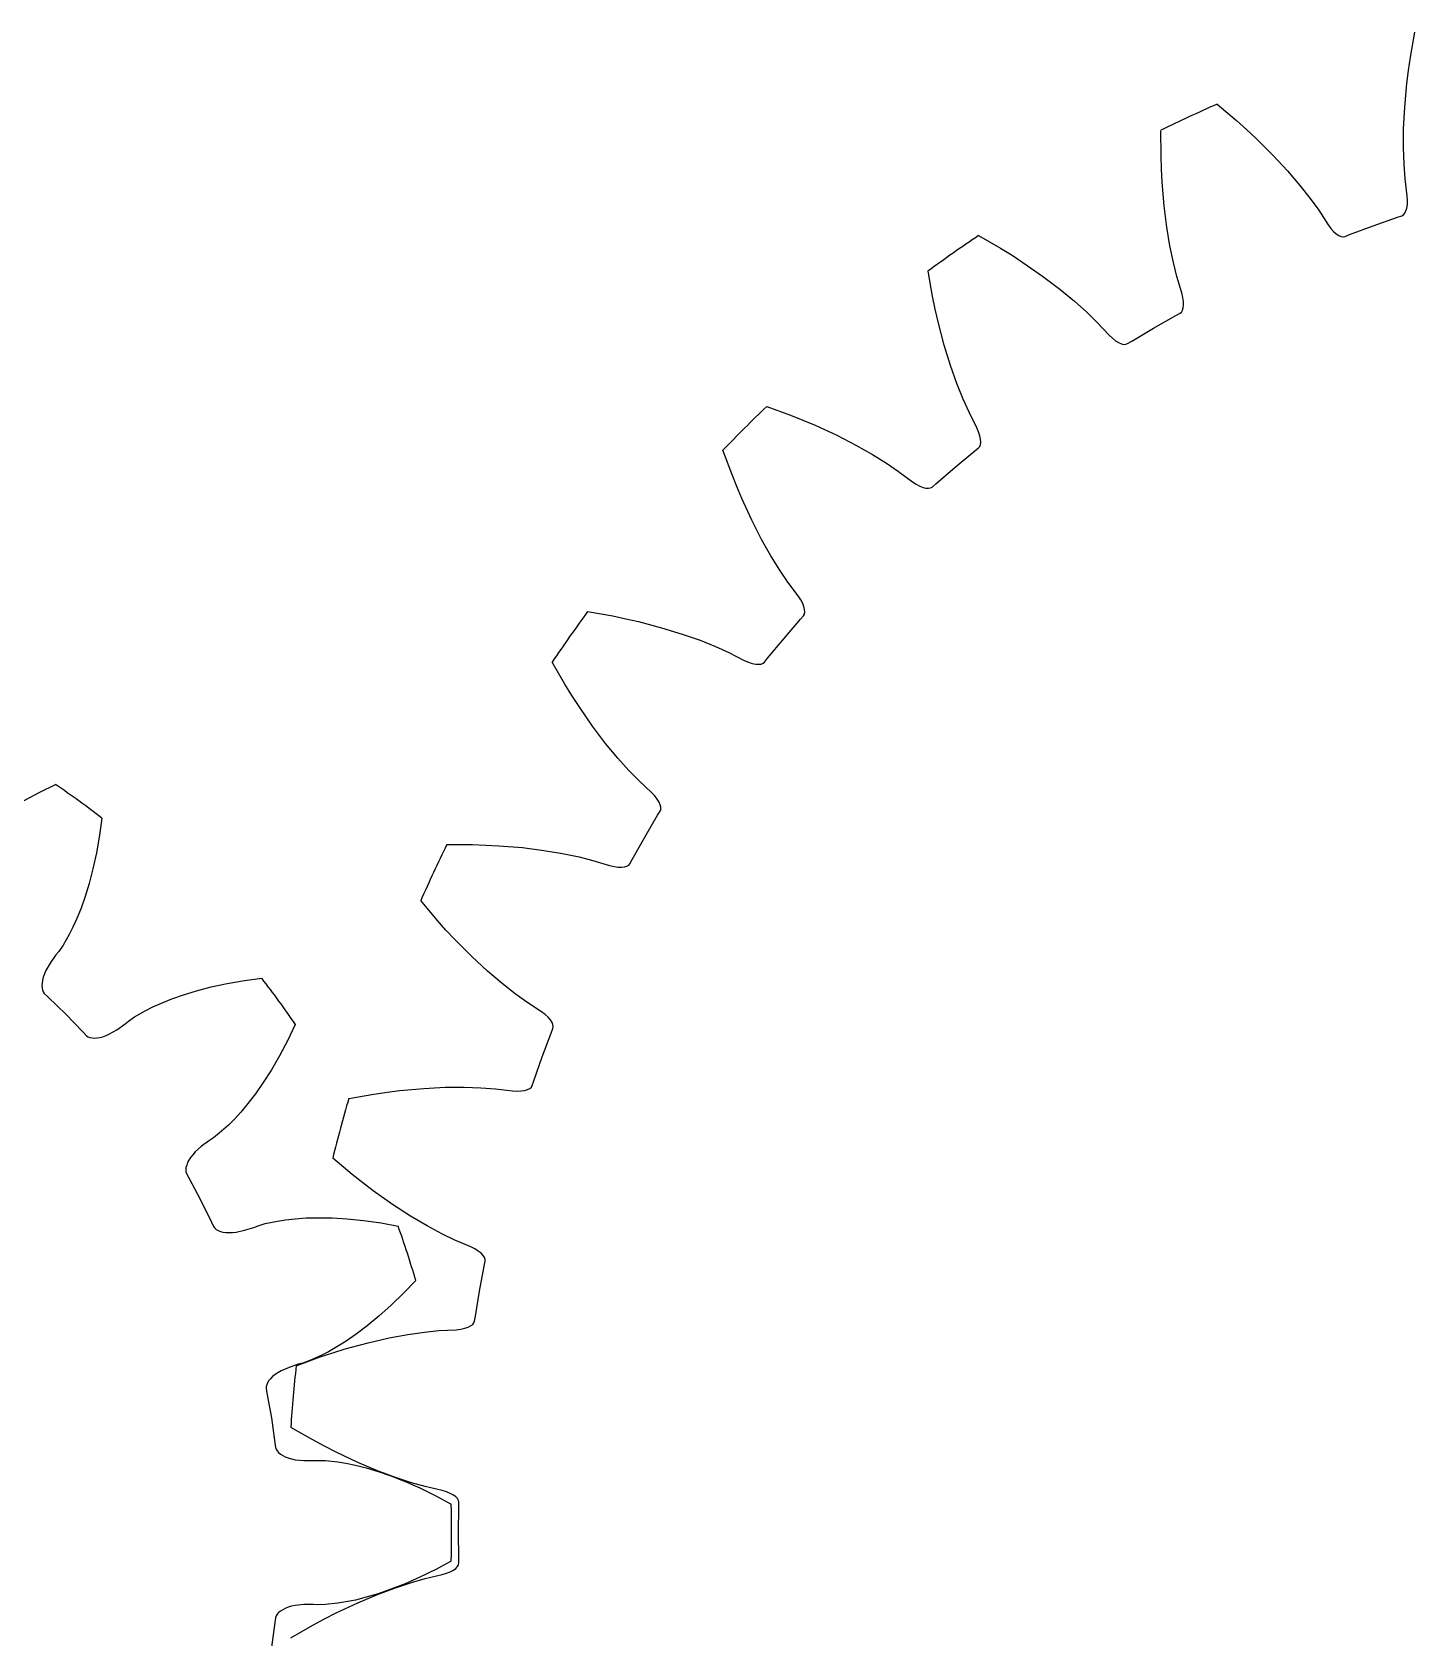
# Model space of a CAD drawing. Extents: x -6.6 to 28.2, y -11.4 to 11.4.
# Drawn here: x 3.54 to 13.63, y -0.77 to 10.95 of the extents above; entities that cross this region are included whole.
import ezdxf

# ---------------------------------------------------------------- set-up
doc = ezdxf.new("R2010")
doc.units = 0

msp = doc.modelspace()

# ---------------------------------------------------------------- linework, layer by layer
at = {"layer": 'layer0'}
for p, q in [((13.6, 10.768), (13.632, 10.951)), ((13.574, 10.577), (13.586, 10.671)), ((13.586, 10.671), (13.6, 10.768)), ((13.558, 10.403), (13.574, 10.577)), ((12.188, 10.425), (12.33, 10.306)), ((13.55, 10.246), (13.558, 10.403)), ((11.779, 10.049), (11.778, 10.234)), ((12.33, 10.306), (12.403, 10.241)), ((12.403, 10.241), (12.472, 10.176)), ((13.549, 10.108), (13.55, 10.246)), ((12.472, 10.176), (12.596, 10.053)), ((13.553, 9.986), (13.549, 10.108)), ((11.782, 9.951), (11.779, 10.049)), ((12.596, 10.053), (12.703, 9.938)), ((13.561, 9.88), (13.553, 9.986)), ((11.787, 9.856), (11.782, 9.951)), ((11.801, 9.683), (11.787, 9.856)), ((12.703, 9.938), (12.793, 9.832)), ((13.576, 9.755), (13.561, 9.88)), ((12.793, 9.832), (12.868, 9.736)), ((12.868, 9.736), (12.93, 9.651)), ((13.578, 9.721), (13.576, 9.755)), ((11.821, 9.527), (11.801, 9.683)), ((12.93, 9.651), (12.999, 9.545)), ((13.504, 9.6), (13.537, 9.611)), ((13.537, 9.611), (13.549, 9.618)), ((13.549, 9.618), (13.559, 9.63)), ((13.559, 9.63), (13.567, 9.646)), ((13.567, 9.646), (13.573, 9.667)), ((13.573, 9.667), (13.577, 9.692)), ((13.577, 9.692), (13.578, 9.721)), ((11.843, 9.39), (11.821, 9.527)), ((12.999, 9.545), (13.019, 9.518)), ((13.019, 9.518), (13.039, 9.496)), ((13.039, 9.496), (13.058, 9.479)), ((13.154, 9.473), (13.328, 9.538)), ((13.328, 9.538), (13.504, 9.6)), ((10.447, 9.466), (10.608, 9.373)), ((11.869, 9.27), (11.843, 9.39)), ((13.058, 9.479), (13.076, 9.467)), ((13.076, 9.467), (13.093, 9.46)), ((13.093, 9.46), (13.108, 9.458)), ((13.108, 9.458), (13.122, 9.46)), ((13.122, 9.46), (13.154, 9.473)), ((10.608, 9.373), (10.691, 9.322)), ((10.691, 9.322), (10.771, 9.27)), ((10.771, 9.27), (10.914, 9.171)), ((11.895, 9.168), (11.869, 9.27)), ((10.11, 9.024), (10.078, 9.207)), ((10.914, 9.171), (11.04, 9.076)), ((11.931, 9.047), (11.895, 9.168)), ((10.13, 8.929), (10.11, 9.024)), ((11.04, 9.076), (11.147, 8.987)), ((11.939, 9.014), (11.931, 9.047)), ((10.151, 8.836), (10.13, 8.929)), ((11.147, 8.987), (11.237, 8.906)), ((11.918, 8.899), (11.928, 8.907)), ((11.928, 8.907), (11.936, 8.921)), ((11.936, 8.921), (11.941, 8.938)), ((11.943, 8.985), (11.939, 9.014)), ((11.941, 8.938), (11.944, 8.96)), ((11.944, 8.96), (11.943, 8.985)), ((10.196, 8.667), (10.151, 8.836)), ((11.237, 8.906), (11.313, 8.832)), ((11.313, 8.832), (11.399, 8.74)), ((11.565, 8.696), (11.725, 8.79)), ((11.725, 8.79), (11.887, 8.882)), ((11.887, 8.882), (11.918, 8.899)), ((11.399, 8.74), (11.424, 8.717)), ((11.424, 8.717), (11.447, 8.699)), ((11.447, 8.699), (11.469, 8.685)), ((11.469, 8.685), (11.489, 8.677)), ((11.489, 8.677), (11.506, 8.672)), ((11.506, 8.672), (11.522, 8.673)), ((11.522, 8.673), (11.535, 8.678)), ((11.535, 8.678), (11.565, 8.696)), ((10.242, 8.517), (10.196, 8.667)), ((10.288, 8.386), (10.242, 8.517)), ((10.334, 8.273), (10.288, 8.386)), ((8.9, 8.219), (9.074, 8.155)), ((10.377, 8.177), (10.334, 8.273)), ((9.074, 8.155), (9.165, 8.119)), ((9.165, 8.119), (9.253, 8.082)), ((10.434, 8.064), (10.377, 8.177)), ((9.253, 8.082), (9.411, 8.009)), ((9.411, 8.009), (9.551, 7.937)), ((10.447, 8.033), (10.434, 8.064)), ((10.456, 8.005), (10.447, 8.033)), ((10.462, 7.98), (10.456, 8.005)), ((10.463, 7.959), (10.462, 7.98)), ((8.645, 7.726), (8.581, 7.9)), ((9.551, 7.937), (9.672, 7.869)), ((9.672, 7.869), (9.775, 7.805)), ((10.276, 7.775), (10.419, 7.894)), ((10.419, 7.894), (10.447, 7.916)), ((10.447, 7.916), (10.455, 7.926)), ((10.455, 7.926), (10.461, 7.941)), ((10.461, 7.941), (10.463, 7.959)), ((9.775, 7.805), (9.863, 7.745)), ((9.863, 7.745), (9.964, 7.669)), ((10.134, 7.654), (10.276, 7.775)), ((8.681, 7.635), (8.645, 7.726)), ((8.718, 7.547), (8.681, 7.635)), ((9.964, 7.669), (9.992, 7.651)), ((9.992, 7.651), (10.018, 7.637)), ((10.018, 7.637), (10.042, 7.628)), ((10.042, 7.628), (10.063, 7.623)), ((10.063, 7.623), (10.081, 7.622)), ((10.081, 7.622), (10.096, 7.625)), ((10.096, 7.625), (10.108, 7.631)), ((10.108, 7.631), (10.134, 7.654)), ((8.791, 7.389), (8.718, 7.547)), ((8.863, 7.249), (8.791, 7.389)), ((8.931, 7.128), (8.863, 7.249)), ((8.995, 7.025), (8.931, 7.128)), ((9.055, 6.937), (8.995, 7.025)), ((9.131, 6.836), (9.055, 6.937)), ((9.149, 6.808), (9.131, 6.836)), ((9.163, 6.782), (9.149, 6.808)), ((7.593, 6.722), (7.776, 6.69)), ((7.776, 6.69), (7.871, 6.67)), ((9.146, 6.666), (9.169, 6.692)), ((9.172, 6.758), (9.163, 6.782)), ((9.169, 6.692), (9.175, 6.704)), ((9.177, 6.737), (9.172, 6.758)), ((9.175, 6.704), (9.178, 6.719)), ((9.178, 6.719), (9.177, 6.737)), ((7.871, 6.67), (7.964, 6.649)), ((7.964, 6.649), (8.133, 6.604)), ((8.133, 6.604), (8.283, 6.558)), ((9.025, 6.524), (9.146, 6.666)), ((8.283, 6.558), (8.414, 6.512)), ((8.414, 6.512), (8.527, 6.466)), ((8.527, 6.466), (8.623, 6.423)), ((8.906, 6.381), (9.025, 6.524)), ((7.427, 6.192), (7.334, 6.353)), ((8.623, 6.423), (8.736, 6.366)), ((8.736, 6.366), (8.767, 6.353)), ((8.767, 6.353), (8.795, 6.344)), ((8.795, 6.344), (8.82, 6.338)), ((8.82, 6.338), (8.841, 6.337)), ((8.841, 6.337), (8.859, 6.339)), ((8.859, 6.339), (8.874, 6.345)), ((8.874, 6.345), (8.884, 6.353)), ((8.884, 6.353), (8.906, 6.381)), ((7.478, 6.109), (7.427, 6.192)), ((7.53, 6.029), (7.478, 6.109)), ((7.629, 5.886), (7.53, 6.029)), ((7.724, 5.76), (7.629, 5.886)), ((7.813, 5.653), (7.724, 5.76)), ((7.894, 5.563), (7.813, 5.653)), ((7.968, 5.487), (7.894, 5.563)), ((8.06, 5.401), (7.968, 5.487)), ((8.083, 5.376), (8.06, 5.401)), ((8.101, 5.353), (8.083, 5.376)), ((8.115, 5.331), (8.101, 5.353)), ((8.123, 5.311), (8.115, 5.331)), ((8.122, 5.265), (8.127, 5.278)), ((8.128, 5.294), (8.123, 5.311)), ((8.127, 5.278), (8.128, 5.294)), ((8.01, 5.075), (8.104, 5.235)), ((8.104, 5.235), (8.122, 5.265)), ((7.918, 4.913), (8.01, 5.075)), ((6.566, 5.022), (6.751, 5.021)), ((6.751, 5.021), (6.849, 5.018)), ((6.849, 5.018), (6.944, 5.013)), ((6.944, 5.013), (7.117, 4.999)), ((7.117, 4.999), (7.273, 4.979)), ((7.273, 4.979), (7.41, 4.957)), ((7.41, 4.957), (7.53, 4.931)), ((7.53, 4.931), (7.632, 4.905)), ((7.632, 4.905), (7.753, 4.869)), ((7.753, 4.869), (7.786, 4.861)), ((7.786, 4.861), (7.815, 4.857)), ((7.815, 4.857), (7.84, 4.856)), ((7.84, 4.856), (7.862, 4.859)), ((7.862, 4.859), (7.879, 4.864)), ((7.879, 4.864), (7.893, 4.872)), ((7.893, 4.872), (7.901, 4.882)), ((7.901, 4.882), (7.918, 4.913)), ((6.494, 4.47), (6.375, 4.612)), ((6.559, 4.397), (6.494, 4.47)), ((6.624, 4.328), (6.559, 4.397)), ((6.747, 4.204), (6.624, 4.328)), ((6.862, 4.097), (6.747, 4.204)), ((6.968, 4.007), (6.862, 4.097)), ((7.064, 3.932), (6.968, 4.007)), ((7.149, 3.87), (7.064, 3.932)), ((7.255, 3.801), (7.149, 3.87)), ((7.282, 3.781), (7.255, 3.801)), ((7.304, 3.761), (7.282, 3.781)), ((7.321, 3.742), (7.304, 3.761)), ((7.262, 3.472), (7.327, 3.646)), ((7.333, 3.724), (7.321, 3.742)), ((7.327, 3.646), (7.34, 3.678)), ((7.34, 3.707), (7.333, 3.724)), ((7.342, 3.692), (7.34, 3.707)), ((7.34, 3.678), (7.342, 3.692)), ((7.2, 3.296), (7.262, 3.472)), ((7.189, 3.263), (7.2, 3.296)), ((5.849, 3.168), (6.032, 3.2)), ((6.032, 3.2), (6.129, 3.214)), ((6.129, 3.214), (6.223, 3.226)), ((6.223, 3.226), (6.396, 3.242)), ((6.396, 3.242), (6.554, 3.25)), ((6.554, 3.25), (6.692, 3.251)), ((6.692, 3.251), (6.814, 3.247)), ((6.814, 3.247), (6.92, 3.239)), ((6.92, 3.239), (7.045, 3.224)), ((7.045, 3.224), (7.079, 3.222)), ((7.079, 3.222), (7.108, 3.223)), ((7.108, 3.223), (7.133, 3.227)), ((7.133, 3.227), (7.154, 3.233)), ((7.154, 3.233), (7.17, 3.241)), ((7.17, 3.241), (7.182, 3.251)), ((7.182, 3.251), (7.189, 3.263)), ((5.874, 2.613), (5.732, 2.732)), ((5.951, 2.552), (5.874, 2.613)), ((6.027, 2.495), (5.951, 2.552)), ((6.169, 2.394), (6.027, 2.495)), ((6.301, 2.309), (6.169, 2.394)), ((6.421, 2.239), (6.301, 2.309)), ((6.529, 2.181), (6.421, 2.239)), ((6.624, 2.135), (6.529, 2.181)), ((6.74, 2.086), (6.624, 2.135)), ((6.77, 2.07), (6.74, 2.086)), ((6.795, 2.055), (6.77, 2.07)), ((6.815, 2.039), (6.795, 2.055)), ((6.83, 2.023), (6.815, 2.039)), ((6.84, 2.008), (6.83, 2.023)), ((6.845, 1.994), (6.84, 2.008)), ((6.845, 1.98), (6.845, 1.994)), ((6.804, 1.763), (6.838, 1.945)), ((6.838, 1.945), (6.845, 1.98)), ((6.774, 1.579), (6.804, 1.763)), ((6.754, 1.519), (6.763, 1.531)), ((6.763, 1.531), (6.768, 1.544)), ((6.768, 1.544), (6.774, 1.579)), ((5.992, 1.386), (6.145, 1.421)), ((6.145, 1.421), (6.281, 1.446)), ((6.281, 1.446), (6.402, 1.463)), ((6.402, 1.463), (6.507, 1.474)), ((6.507, 1.474), (6.633, 1.481)), ((6.633, 1.481), (6.667, 1.485)), ((6.667, 1.485), (6.696, 1.491)), ((6.696, 1.491), (6.72, 1.499)), ((6.72, 1.499), (6.739, 1.509)), ((6.739, 1.509), (6.754, 1.519)), ((5.64, 1.282), (5.733, 1.312)), ((5.733, 1.312), (5.824, 1.34)), ((5.824, 1.34), (5.992, 1.386)), ((5.465, 1.218), (5.64, 1.282)), ((5.587, 0.676), (5.426, 0.768)), ((5.673, 0.63), (5.587, 0.676)), ((5.758, 0.586), (5.673, 0.63)), ((5.915, 0.512), (5.758, 0.586)), ((6.06, 0.451), (5.915, 0.512)), ((6.19, 0.402), (6.06, 0.451)), ((6.306, 0.364), (6.19, 0.402)), ((6.408, 0.336), (6.306, 0.364)), ((6.531, 0.307), (6.408, 0.336)), ((6.563, 0.297), (6.531, 0.307)), ((6.59, 0.286), (6.563, 0.297)), ((6.613, 0.274), (6.59, 0.286)), ((6.63, 0.261), (6.613, 0.274)), ((6.643, 0.248), (6.63, 0.261)), ((6.65, 0.235), (6.643, 0.248)), ((6.652, 0.221), (6.65, 0.235)), ((6.65, 0), (6.652, 0.186)), ((6.652, 0.186), (6.652, 0.221)), ((6.652, -0.186), (6.65, 0)), ((6.65, -0.235), (6.652, -0.221)), ((6.652, -0.221), (6.652, -0.186)), ((6.306, -0.364), (6.408, -0.336)), ((6.408, -0.336), (6.531, -0.307)), ((6.531, -0.307), (6.563, -0.297)), ((6.563, -0.297), (6.59, -0.286)), ((6.59, -0.286), (6.613, -0.274)), ((6.613, -0.274), (6.63, -0.261)), ((6.63, -0.261), (6.643, -0.248)), ((6.643, -0.248), (6.65, -0.235)), ((5.915, -0.512), (6.06, -0.451)), ((6.06, -0.451), (6.19, -0.402)), ((6.19, -0.402), (6.306, -0.364)), ((5.758, -0.586), (5.915, -0.512)), ((5.426, -0.768), (5.587, -0.676)), ((5.587, -0.676), (5.673, -0.63)), ((5.673, -0.63), (5.758, -0.586))]:
    msp.add_line(p, q, dxfattribs=at)
for start, end in [(113.8652, 116.1347), (123.8652, 126.1347), (133.8652, 136.1348), (143.8653, 146.1348), (153.8653, 156.1348), (163.8653, 166.1348), (173.8652, 176.1348)]:
    msp.add_arc((16.8, 0), 11.4, start, end, dxfattribs=at)
at = {"layer": 'layer1'}
for p, q in [((3.48, 5.344), (3.595, 5.405)), ((3.595, 5.405), (3.709, 5.459)), ((4.046, 5.214), (4.029, 5.089)), ((4.029, 5.089), (4.007, 4.962)), ((4.007, 4.962), (3.982, 4.845)), ((3.982, 4.845), (3.954, 4.738)), ((3.954, 4.738), (3.925, 4.643)), ((3.925, 4.643), (3.895, 4.558)), ((3.865, 4.483), (3.836, 4.418)), ((3.895, 4.558), (3.865, 4.483)), ((3.809, 4.364), (3.764, 4.286)), ((3.836, 4.418), (3.809, 4.364)), ((3.733, 4.242), (3.712, 4.216)), ((3.764, 4.286), (3.733, 4.242)), ((3.639, 4.103), (3.628, 4.078)), ((3.67, 4.157), (3.639, 4.103)), ((3.712, 4.216), (3.67, 4.157)), ((3.61, 4.011), (3.609, 3.992)), ((3.609, 3.992), (3.61, 3.975)), ((3.613, 4.032), (3.61, 4.011)), ((3.619, 4.054), (3.613, 4.032)), ((3.628, 4.078), (3.619, 4.054)), ((4.845, 3.982), (4.962, 4.007)), ((4.962, 4.007), (5.089, 4.029)), ((5.089, 4.029), (5.214, 4.046)), ((3.61, 3.975), (3.613, 3.959)), ((3.613, 3.959), (3.619, 3.946)), ((3.619, 3.946), (3.626, 3.934)), ((3.626, 3.934), (3.652, 3.91)), ((3.652, 3.91), (3.783, 3.783)), ((4.483, 3.865), (4.558, 3.895)), ((4.558, 3.895), (4.643, 3.925)), ((4.643, 3.925), (4.738, 3.954)), ((4.738, 3.954), (4.845, 3.982)), ((3.783, 3.783), (3.91, 3.652)), ((4.242, 3.733), (4.286, 3.764)), ((4.286, 3.764), (4.364, 3.809)), ((4.364, 3.809), (4.418, 3.836)), ((4.418, 3.836), (4.483, 3.865)), ((3.91, 3.652), (3.934, 3.626)), ((4.078, 3.628), (4.103, 3.639)), ((4.103, 3.639), (4.157, 3.67)), ((4.157, 3.67), (4.216, 3.712)), ((4.216, 3.712), (4.242, 3.733)), ((5.459, 3.709), (5.405, 3.595)), ((3.934, 3.626), (3.946, 3.619)), ((3.946, 3.619), (3.959, 3.613)), ((3.959, 3.613), (3.975, 3.61)), ((3.975, 3.61), (3.992, 3.609)), ((3.992, 3.609), (4.011, 3.61)), ((4.011, 3.61), (4.032, 3.613)), ((4.032, 3.613), (4.054, 3.619)), ((4.054, 3.619), (4.078, 3.628)), ((5.405, 3.595), (5.344, 3.48)), ((5.344, 3.48), (5.284, 3.377)), ((5.225, 3.284), (5.168, 3.203)), ((5.284, 3.377), (5.225, 3.284)), ((5.168, 3.203), (5.113, 3.131)), ((5.061, 3.069), (5.014, 3.017)), ((5.113, 3.131), (5.061, 3.069)), ((4.971, 2.974), (4.904, 2.914)), ((5.014, 3.017), (4.971, 2.974)), ((4.775, 2.82), (4.729, 2.778)), ((4.833, 2.862), (4.775, 2.82)), ((4.861, 2.88), (4.833, 2.862)), ((4.904, 2.914), (4.861, 2.88)), ((4.673, 2.7), (4.666, 2.682)), ((4.682, 2.718), (4.673, 2.7)), ((4.695, 2.738), (4.682, 2.718)), ((4.711, 2.757), (4.695, 2.738)), ((4.729, 2.778), (4.711, 2.757)), ((4.661, 2.665), (4.66, 2.649)), ((4.66, 2.649), (4.661, 2.634)), ((4.666, 2.682), (4.661, 2.665)), ((4.661, 2.634), (4.665, 2.621)), ((4.665, 2.621), (4.681, 2.59)), ((4.681, 2.59), (4.767, 2.429)), ((4.767, 2.429), (4.847, 2.265)), ((4.847, 2.265), (4.862, 2.233)), ((4.862, 2.233), (4.871, 2.222)), ((5.088, 2.206), (5.156, 2.227)), ((5.156, 2.227), (5.187, 2.239)), ((5.187, 2.239), (5.24, 2.255)), ((5.24, 2.255), (5.328, 2.274)), ((5.328, 2.274), (5.388, 2.283)), ((5.388, 2.283), (5.458, 2.291)), ((5.458, 2.291), (5.538, 2.296)), ((5.538, 2.296), (5.629, 2.298)), ((5.629, 2.298), (5.728, 2.296)), ((5.728, 2.296), (5.838, 2.29)), ((5.838, 2.29), (5.957, 2.278)), ((5.957, 2.278), (6.085, 2.26)), ((6.085, 2.26), (6.209, 2.237)), ((4.871, 2.222), (4.882, 2.213)), ((4.882, 2.213), (4.896, 2.205)), ((4.896, 2.205), (4.912, 2.198)), ((4.912, 2.198), (4.93, 2.193)), ((4.93, 2.193), (4.951, 2.191)), ((4.951, 2.191), (4.974, 2.189)), ((4.974, 2.189), (5, 2.19)), ((5, 2.19), (5.027, 2.193)), ((5.027, 2.193), (5.088, 2.206)), ((6.338, 1.84), (6.251, 1.749)), ((6.158, 1.659), (6.069, 1.579)), ((6.251, 1.749), (6.158, 1.659)), ((6.069, 1.579), (5.984, 1.509)), ((5.904, 1.449), (5.83, 1.398)), ((5.984, 1.509), (5.904, 1.449)), ((5.647, 1.292), (5.564, 1.255)), ((5.701, 1.32), (5.647, 1.292)), ((5.762, 1.355), (5.701, 1.32)), ((5.83, 1.398), (5.762, 1.355)), ((5.356, 1.181), (5.332, 1.167)), ((5.413, 1.206), (5.356, 1.181)), ((5.481, 1.229), (5.413, 1.206)), ((5.513, 1.237), (5.481, 1.229)), ((5.564, 1.255), (5.513, 1.237)), ((5.247, 1.065), (5.246, 1.051)), ((5.25, 1.079), (5.247, 1.065)), ((5.257, 1.094), (5.25, 1.079)), ((5.266, 1.109), (5.257, 1.094)), ((5.278, 1.123), (5.266, 1.109)), ((5.293, 1.138), (5.278, 1.123)), ((5.311, 1.153), (5.293, 1.138)), ((5.332, 1.167), (5.311, 1.153)), ((5.246, 1.051), (5.252, 1.017)), ((5.252, 1.017), (5.284, 0.837)), ((5.284, 0.837), (5.31, 0.656)), ((5.31, 0.656), (5.314, 0.621)), ((5.314, 0.621), (5.319, 0.608)), ((5.319, 0.608), (5.327, 0.596)), ((5.327, 0.596), (5.337, 0.584)), ((5.337, 0.584), (5.351, 0.573)), ((5.351, 0.573), (5.367, 0.563)), ((5.367, 0.563), (5.386, 0.553)), ((5.386, 0.553), (5.408, 0.545)), ((5.408, 0.545), (5.432, 0.538)), ((5.432, 0.538), (5.459, 0.532)), ((5.459, 0.532), (5.521, 0.525)), ((5.521, 0.525), (5.592, 0.525)), ((5.592, 0.525), (5.625, 0.527)), ((5.625, 0.527), (5.68, 0.525)), ((5.68, 0.525), (5.77, 0.516)), ((5.77, 0.516), (5.829, 0.506)), ((5.829, 0.506), (5.899, 0.492)), ((5.899, 0.492), (5.977, 0.472)), ((5.977, 0.472), (6.063, 0.446)), ((6.063, 0.446), (6.157, 0.414)), ((6.157, 0.414), (6.26, 0.374)), ((6.26, 0.374), (6.369, 0.326)), ((6.369, 0.326), (6.486, 0.269)), ((6.486, 0.269), (6.597, 0.208)), ((6.597, -0.208), (6.486, -0.269)), ((6.369, -0.326), (6.26, -0.374)), ((6.486, -0.269), (6.369, -0.326)), ((6.063, -0.446), (5.977, -0.472)), ((6.157, -0.414), (6.063, -0.446)), ((6.26, -0.374), (6.157, -0.414)), ((5.337, -0.584), (5.327, -0.596)), ((5.351, -0.573), (5.337, -0.584)), ((5.367, -0.563), (5.351, -0.573)), ((5.386, -0.553), (5.367, -0.563)), ((5.408, -0.545), (5.386, -0.553)), ((5.432, -0.538), (5.408, -0.545)), ((5.459, -0.532), (5.432, -0.538)), ((5.521, -0.525), (5.459, -0.532)), ((5.592, -0.525), (5.521, -0.525)), ((5.625, -0.527), (5.592, -0.525)), ((5.68, -0.525), (5.625, -0.527)), ((5.77, -0.516), (5.68, -0.525)), ((5.829, -0.506), (5.77, -0.516)), ((5.899, -0.492), (5.829, -0.506)), ((5.977, -0.472), (5.899, -0.492)), ((5.31, -0.656), (5.284, -0.837)), ((5.314, -0.621), (5.31, -0.656)), ((5.319, -0.608), (5.314, -0.621)), ((5.327, -0.596), (5.319, -0.608))]:
    msp.add_line(p, q, dxfattribs=at)
for start, end in [(52.1909, 55.8091), (34.1909, 37.8091), (16.1909, 19.8091), (358.1909, 361.8091)]:
    msp.add_arc((0, 0), 6.6, start, end, dxfattribs=at)
at = {"layer": 'layer2'}
for p, q in [((13.6, 10.768), (13.632, 10.951)), ((13.574, 10.577), (13.586, 10.671)), ((13.586, 10.671), (13.6, 10.768)), ((13.558, 10.403), (13.574, 10.577)), ((12.188, 10.425), (12.33, 10.306)), ((13.55, 10.246), (13.558, 10.403)), ((11.779, 10.049), (11.778, 10.234)), ((12.33, 10.306), (12.403, 10.241)), ((12.403, 10.241), (12.472, 10.176)), ((13.549, 10.108), (13.55, 10.246)), ((12.472, 10.176), (12.596, 10.053)), ((13.553, 9.986), (13.549, 10.108)), ((11.782, 9.951), (11.779, 10.049)), ((12.596, 10.053), (12.703, 9.938)), ((13.561, 9.88), (13.553, 9.986)), ((11.787, 9.856), (11.782, 9.951)), ((11.801, 9.683), (11.787, 9.856)), ((12.703, 9.938), (12.793, 9.832)), ((13.576, 9.755), (13.561, 9.88)), ((12.793, 9.832), (12.868, 9.736)), ((12.868, 9.736), (12.93, 9.651)), ((13.578, 9.721), (13.576, 9.755)), ((11.821, 9.527), (11.801, 9.683)), ((12.93, 9.651), (12.999, 9.545)), ((13.504, 9.6), (13.537, 9.611)), ((13.537, 9.611), (13.549, 9.618)), ((13.549, 9.618), (13.559, 9.63)), ((13.559, 9.63), (13.567, 9.646)), ((13.567, 9.646), (13.573, 9.667)), ((13.573, 9.667), (13.577, 9.692)), ((13.577, 9.692), (13.578, 9.721)), ((11.843, 9.39), (11.821, 9.527)), ((12.999, 9.545), (13.019, 9.518)), ((13.019, 9.518), (13.039, 9.496)), ((13.039, 9.496), (13.058, 9.479)), ((13.154, 9.473), (13.328, 9.538)), ((13.328, 9.538), (13.504, 9.6)), ((10.447, 9.466), (10.608, 9.373)), ((11.869, 9.27), (11.843, 9.39)), ((13.058, 9.479), (13.076, 9.467)), ((13.076, 9.467), (13.093, 9.46)), ((13.093, 9.46), (13.108, 9.458)), ((13.108, 9.458), (13.122, 9.46)), ((13.122, 9.46), (13.154, 9.473)), ((10.608, 9.373), (10.691, 9.322)), ((10.691, 9.322), (10.771, 9.27)), ((10.771, 9.27), (10.914, 9.171)), ((11.895, 9.168), (11.869, 9.27)), ((10.11, 9.024), (10.078, 9.207)), ((10.914, 9.171), (11.04, 9.076)), ((11.931, 9.047), (11.895, 9.168)), ((10.13, 8.929), (10.11, 9.024)), ((11.04, 9.076), (11.147, 8.987)), ((11.939, 9.014), (11.931, 9.047)), ((10.151, 8.836), (10.13, 8.929)), ((11.147, 8.987), (11.237, 8.906)), ((11.918, 8.899), (11.928, 8.907)), ((11.928, 8.907), (11.936, 8.921)), ((11.936, 8.921), (11.941, 8.938)), ((11.943, 8.985), (11.939, 9.014)), ((11.941, 8.938), (11.944, 8.96)), ((11.944, 8.96), (11.943, 8.985)), ((10.196, 8.667), (10.151, 8.836)), ((11.237, 8.906), (11.313, 8.832)), ((11.313, 8.832), (11.399, 8.74)), ((11.565, 8.696), (11.725, 8.79)), ((11.725, 8.79), (11.887, 8.882)), ((11.887, 8.882), (11.918, 8.899)), ((11.399, 8.74), (11.424, 8.717)), ((11.424, 8.717), (11.447, 8.699)), ((11.447, 8.699), (11.469, 8.685)), ((11.469, 8.685), (11.489, 8.677)), ((11.489, 8.677), (11.506, 8.672)), ((11.506, 8.672), (11.522, 8.673)), ((11.522, 8.673), (11.535, 8.678)), ((11.535, 8.678), (11.565, 8.696)), ((10.242, 8.517), (10.196, 8.667)), ((10.288, 8.386), (10.242, 8.517)), ((10.334, 8.273), (10.288, 8.386)), ((8.9, 8.219), (9.074, 8.155)), ((10.377, 8.177), (10.334, 8.273)), ((9.074, 8.155), (9.165, 8.119)), ((9.165, 8.119), (9.253, 8.082)), ((10.434, 8.064), (10.377, 8.177)), ((9.253, 8.082), (9.411, 8.009)), ((9.411, 8.009), (9.551, 7.937)), ((10.447, 8.033), (10.434, 8.064)), ((10.456, 8.005), (10.447, 8.033)), ((10.462, 7.98), (10.456, 8.005)), ((10.463, 7.959), (10.462, 7.98)), ((8.645, 7.726), (8.581, 7.9)), ((9.551, 7.937), (9.672, 7.869)), ((9.672, 7.869), (9.775, 7.805)), ((10.276, 7.775), (10.419, 7.894)), ((10.419, 7.894), (10.447, 7.916)), ((10.447, 7.916), (10.455, 7.926)), ((10.455, 7.926), (10.461, 7.941)), ((10.461, 7.941), (10.463, 7.959)), ((9.775, 7.805), (9.863, 7.745)), ((9.863, 7.745), (9.964, 7.669)), ((10.134, 7.654), (10.276, 7.775)), ((8.681, 7.635), (8.645, 7.726)), ((8.718, 7.547), (8.681, 7.635)), ((9.964, 7.669), (9.992, 7.651)), ((9.992, 7.651), (10.018, 7.637)), ((10.018, 7.637), (10.042, 7.628)), ((10.042, 7.628), (10.063, 7.623)), ((10.063, 7.623), (10.081, 7.622)), ((10.081, 7.622), (10.096, 7.625)), ((10.096, 7.625), (10.108, 7.631)), ((10.108, 7.631), (10.134, 7.654)), ((8.791, 7.389), (8.718, 7.547)), ((8.863, 7.249), (8.791, 7.389)), ((8.931, 7.128), (8.863, 7.249)), ((8.995, 7.025), (8.931, 7.128)), ((9.055, 6.937), (8.995, 7.025)), ((9.131, 6.836), (9.055, 6.937)), ((9.149, 6.808), (9.131, 6.836)), ((9.163, 6.782), (9.149, 6.808)), ((7.593, 6.722), (7.776, 6.69)), ((7.776, 6.69), (7.871, 6.67)), ((9.146, 6.666), (9.169, 6.692)), ((9.172, 6.758), (9.163, 6.782)), ((9.169, 6.692), (9.175, 6.704)), ((9.177, 6.737), (9.172, 6.758)), ((9.175, 6.704), (9.178, 6.719)), ((9.178, 6.719), (9.177, 6.737)), ((7.871, 6.67), (7.964, 6.649)), ((7.964, 6.649), (8.133, 6.604)), ((8.133, 6.604), (8.283, 6.558)), ((9.025, 6.524), (9.146, 6.666)), ((8.283, 6.558), (8.414, 6.512)), ((8.414, 6.512), (8.527, 6.466)), ((8.527, 6.466), (8.623, 6.423)), ((8.906, 6.381), (9.025, 6.524)), ((7.427, 6.192), (7.334, 6.353)), ((8.623, 6.423), (8.736, 6.366)), ((8.736, 6.366), (8.767, 6.353)), ((8.767, 6.353), (8.795, 6.344)), ((8.795, 6.344), (8.82, 6.338)), ((8.82, 6.338), (8.841, 6.337)), ((8.841, 6.337), (8.859, 6.339)), ((8.859, 6.339), (8.874, 6.345)), ((8.874, 6.345), (8.884, 6.353)), ((8.884, 6.353), (8.906, 6.381)), ((7.478, 6.109), (7.427, 6.192)), ((7.53, 6.029), (7.478, 6.109)), ((7.629, 5.886), (7.53, 6.029)), ((7.724, 5.76), (7.629, 5.886)), ((7.813, 5.653), (7.724, 5.76)), ((7.894, 5.563), (7.813, 5.653)), ((7.968, 5.487), (7.894, 5.563)), ((8.06, 5.401), (7.968, 5.487)), ((8.083, 5.376), (8.06, 5.401)), ((8.101, 5.353), (8.083, 5.376)), ((8.115, 5.331), (8.101, 5.353)), ((8.123, 5.311), (8.115, 5.331)), ((8.122, 5.265), (8.127, 5.278)), ((8.128, 5.294), (8.123, 5.311)), ((8.127, 5.278), (8.128, 5.294)), ((8.01, 5.075), (8.104, 5.235)), ((8.104, 5.235), (8.122, 5.265)), ((7.918, 4.913), (8.01, 5.075)), ((6.566, 5.022), (6.751, 5.021)), ((6.751, 5.021), (6.849, 5.018)), ((6.849, 5.018), (6.944, 5.013)), ((6.944, 5.013), (7.117, 4.999)), ((7.117, 4.999), (7.273, 4.979)), ((7.273, 4.979), (7.41, 4.957)), ((7.41, 4.957), (7.53, 4.931)), ((7.53, 4.931), (7.632, 4.905)), ((7.632, 4.905), (7.753, 4.869)), ((7.753, 4.869), (7.786, 4.861)), ((7.786, 4.861), (7.815, 4.857)), ((7.815, 4.857), (7.84, 4.856)), ((7.84, 4.856), (7.862, 4.859)), ((7.862, 4.859), (7.879, 4.864)), ((7.879, 4.864), (7.893, 4.872)), ((7.893, 4.872), (7.901, 4.882)), ((7.901, 4.882), (7.918, 4.913)), ((6.494, 4.47), (6.375, 4.612)), ((6.559, 4.397), (6.494, 4.47)), ((6.624, 4.328), (6.559, 4.397)), ((6.747, 4.204), (6.624, 4.328)), ((6.862, 4.097), (6.747, 4.204)), ((6.968, 4.007), (6.862, 4.097)), ((7.064, 3.932), (6.968, 4.007)), ((7.149, 3.87), (7.064, 3.932)), ((7.255, 3.801), (7.149, 3.87)), ((7.282, 3.781), (7.255, 3.801)), ((7.304, 3.761), (7.282, 3.781)), ((7.321, 3.742), (7.304, 3.761)), ((7.262, 3.472), (7.327, 3.646)), ((7.333, 3.724), (7.321, 3.742)), ((7.327, 3.646), (7.34, 3.678)), ((7.34, 3.707), (7.333, 3.724)), ((7.342, 3.692), (7.34, 3.707)), ((7.34, 3.678), (7.342, 3.692)), ((7.2, 3.296), (7.262, 3.472)), ((7.189, 3.263), (7.2, 3.296)), ((5.849, 3.168), (6.032, 3.2)), ((6.032, 3.2), (6.129, 3.214)), ((6.129, 3.214), (6.223, 3.226)), ((6.223, 3.226), (6.396, 3.242)), ((6.396, 3.242), (6.554, 3.25)), ((6.554, 3.25), (6.692, 3.251)), ((6.692, 3.251), (6.814, 3.247)), ((6.814, 3.247), (6.92, 3.239)), ((6.92, 3.239), (7.045, 3.224)), ((7.045, 3.224), (7.079, 3.222)), ((7.079, 3.222), (7.108, 3.223)), ((7.108, 3.223), (7.133, 3.227)), ((7.133, 3.227), (7.154, 3.233)), ((7.154, 3.233), (7.17, 3.241)), ((7.17, 3.241), (7.182, 3.251)), ((7.182, 3.251), (7.189, 3.263)), ((5.874, 2.613), (5.732, 2.732)), ((5.951, 2.552), (5.874, 2.613)), ((6.027, 2.495), (5.951, 2.552)), ((6.169, 2.394), (6.027, 2.495)), ((6.301, 2.309), (6.169, 2.394)), ((6.421, 2.239), (6.301, 2.309)), ((6.529, 2.181), (6.421, 2.239)), ((6.624, 2.135), (6.529, 2.181)), ((6.74, 2.086), (6.624, 2.135)), ((6.77, 2.07), (6.74, 2.086)), ((6.795, 2.055), (6.77, 2.07)), ((6.815, 2.039), (6.795, 2.055)), ((6.83, 2.023), (6.815, 2.039)), ((6.84, 2.008), (6.83, 2.023)), ((6.845, 1.994), (6.84, 2.008)), ((6.845, 1.98), (6.845, 1.994)), ((6.804, 1.763), (6.838, 1.945)), ((6.838, 1.945), (6.845, 1.98)), ((6.774, 1.579), (6.804, 1.763)), ((6.754, 1.519), (6.763, 1.531)), ((6.763, 1.531), (6.768, 1.544)), ((6.768, 1.544), (6.774, 1.579)), ((5.992, 1.386), (6.145, 1.421)), ((6.145, 1.421), (6.281, 1.446)), ((6.281, 1.446), (6.402, 1.463)), ((6.402, 1.463), (6.507, 1.474)), ((6.507, 1.474), (6.633, 1.481)), ((6.633, 1.481), (6.667, 1.485)), ((6.667, 1.485), (6.696, 1.491)), ((6.696, 1.491), (6.72, 1.499)), ((6.72, 1.499), (6.739, 1.509)), ((6.739, 1.509), (6.754, 1.519)), ((5.64, 1.282), (5.733, 1.312)), ((5.733, 1.312), (5.824, 1.34)), ((5.824, 1.34), (5.992, 1.386)), ((5.465, 1.218), (5.64, 1.282)), ((5.587, 0.676), (5.426, 0.768)), ((5.673, 0.63), (5.587, 0.676)), ((5.758, 0.586), (5.673, 0.63)), ((5.915, 0.512), (5.758, 0.586)), ((6.06, 0.451), (5.915, 0.512)), ((6.19, 0.402), (6.06, 0.451)), ((6.306, 0.364), (6.19, 0.402)), ((6.408, 0.336), (6.306, 0.364)), ((6.531, 0.307), (6.408, 0.336)), ((6.563, 0.297), (6.531, 0.307)), ((6.59, 0.286), (6.563, 0.297)), ((6.613, 0.274), (6.59, 0.286)), ((6.63, 0.261), (6.613, 0.274)), ((6.643, 0.248), (6.63, 0.261)), ((6.65, 0.235), (6.643, 0.248)), ((6.652, 0.221), (6.65, 0.235)), ((6.65, 0), (6.652, 0.186)), ((6.652, 0.186), (6.652, 0.221)), ((6.652, -0.186), (6.65, 0)), ((6.65, -0.235), (6.652, -0.221)), ((6.652, -0.221), (6.652, -0.186)), ((6.306, -0.364), (6.408, -0.336)), ((6.408, -0.336), (6.531, -0.307)), ((6.531, -0.307), (6.563, -0.297)), ((6.563, -0.297), (6.59, -0.286)), ((6.59, -0.286), (6.613, -0.274)), ((6.613, -0.274), (6.63, -0.261)), ((6.63, -0.261), (6.643, -0.248)), ((6.643, -0.248), (6.65, -0.235)), ((5.915, -0.512), (6.06, -0.451)), ((6.06, -0.451), (6.19, -0.402)), ((6.19, -0.402), (6.306, -0.364)), ((5.758, -0.586), (5.915, -0.512)), ((5.426, -0.768), (5.587, -0.676)), ((5.587, -0.676), (5.673, -0.63)), ((5.673, -0.63), (5.758, -0.586))]:
    msp.add_line(p, q, dxfattribs=at)
for start, end in [(113.8652, 116.1347), (123.8652, 126.1347), (133.8652, 136.1348), (143.8653, 146.1348), (153.8653, 156.1348), (163.8653, 166.1348), (173.8652, 176.1348)]:
    msp.add_arc((16.8, 0), 11.4, start, end, dxfattribs=at)
at = {"layer": 'layer3'}
for p, q in [((3.48, 5.344), (3.595, 5.405)), ((3.595, 5.405), (3.709, 5.459)), ((4.046, 5.214), (4.029, 5.089)), ((4.029, 5.089), (4.007, 4.962)), ((4.007, 4.962), (3.982, 4.845)), ((3.982, 4.845), (3.954, 4.738)), ((3.954, 4.738), (3.925, 4.643)), ((3.925, 4.643), (3.895, 4.558)), ((3.865, 4.483), (3.836, 4.418)), ((3.895, 4.558), (3.865, 4.483)), ((3.809, 4.364), (3.764, 4.286)), ((3.836, 4.418), (3.809, 4.364)), ((3.733, 4.242), (3.712, 4.216)), ((3.764, 4.286), (3.733, 4.242)), ((3.639, 4.103), (3.628, 4.078)), ((3.67, 4.157), (3.639, 4.103)), ((3.712, 4.216), (3.67, 4.157)), ((3.61, 4.011), (3.609, 3.992)), ((3.609, 3.992), (3.61, 3.975)), ((3.613, 4.032), (3.61, 4.011)), ((3.619, 4.054), (3.613, 4.032)), ((3.628, 4.078), (3.619, 4.054)), ((4.845, 3.982), (4.962, 4.007)), ((4.962, 4.007), (5.089, 4.029)), ((5.089, 4.029), (5.214, 4.046)), ((3.61, 3.975), (3.613, 3.959)), ((3.613, 3.959), (3.619, 3.946)), ((3.619, 3.946), (3.626, 3.934)), ((3.626, 3.934), (3.652, 3.91)), ((3.652, 3.91), (3.783, 3.783)), ((4.483, 3.865), (4.558, 3.895)), ((4.558, 3.895), (4.643, 3.925)), ((4.643, 3.925), (4.738, 3.954)), ((4.738, 3.954), (4.845, 3.982)), ((3.783, 3.783), (3.91, 3.652)), ((4.242, 3.733), (4.286, 3.764)), ((4.286, 3.764), (4.364, 3.809)), ((4.364, 3.809), (4.418, 3.836)), ((4.418, 3.836), (4.483, 3.865)), ((3.91, 3.652), (3.934, 3.626)), ((4.078, 3.628), (4.103, 3.639)), ((4.103, 3.639), (4.157, 3.67)), ((4.157, 3.67), (4.216, 3.712)), ((4.216, 3.712), (4.242, 3.733)), ((5.459, 3.709), (5.405, 3.595)), ((3.934, 3.626), (3.946, 3.619)), ((3.946, 3.619), (3.959, 3.613)), ((3.959, 3.613), (3.975, 3.61)), ((3.975, 3.61), (3.992, 3.609)), ((3.992, 3.609), (4.011, 3.61)), ((4.011, 3.61), (4.032, 3.613)), ((4.032, 3.613), (4.054, 3.619)), ((4.054, 3.619), (4.078, 3.628)), ((5.405, 3.595), (5.344, 3.48)), ((5.344, 3.48), (5.284, 3.377)), ((5.225, 3.284), (5.168, 3.203)), ((5.284, 3.377), (5.225, 3.284)), ((5.168, 3.203), (5.113, 3.131)), ((5.061, 3.069), (5.014, 3.017)), ((5.113, 3.131), (5.061, 3.069)), ((4.971, 2.974), (4.904, 2.914)), ((5.014, 3.017), (4.971, 2.974)), ((4.775, 2.82), (4.729, 2.778)), ((4.833, 2.862), (4.775, 2.82)), ((4.861, 2.88), (4.833, 2.862)), ((4.904, 2.914), (4.861, 2.88)), ((4.673, 2.7), (4.666, 2.682)), ((4.682, 2.718), (4.673, 2.7)), ((4.695, 2.738), (4.682, 2.718)), ((4.711, 2.757), (4.695, 2.738)), ((4.729, 2.778), (4.711, 2.757)), ((4.661, 2.665), (4.66, 2.649)), ((4.66, 2.649), (4.661, 2.634)), ((4.666, 2.682), (4.661, 2.665)), ((4.661, 2.634), (4.665, 2.621)), ((4.665, 2.621), (4.681, 2.59)), ((4.681, 2.59), (4.767, 2.429)), ((4.767, 2.429), (4.847, 2.265)), ((4.847, 2.265), (4.862, 2.233)), ((4.862, 2.233), (4.871, 2.222)), ((5.088, 2.206), (5.156, 2.227)), ((5.156, 2.227), (5.187, 2.239)), ((5.187, 2.239), (5.24, 2.255)), ((5.24, 2.255), (5.328, 2.274)), ((5.328, 2.274), (5.388, 2.283)), ((5.388, 2.283), (5.458, 2.291)), ((5.458, 2.291), (5.538, 2.296)), ((5.538, 2.296), (5.629, 2.298)), ((5.629, 2.298), (5.728, 2.296)), ((5.728, 2.296), (5.838, 2.29)), ((5.838, 2.29), (5.957, 2.278)), ((5.957, 2.278), (6.085, 2.26)), ((6.085, 2.26), (6.209, 2.237)), ((4.871, 2.222), (4.882, 2.213)), ((4.882, 2.213), (4.896, 2.205)), ((4.896, 2.205), (4.912, 2.198)), ((4.912, 2.198), (4.93, 2.193)), ((4.93, 2.193), (4.951, 2.191)), ((4.951, 2.191), (4.974, 2.189)), ((4.974, 2.189), (5, 2.19)), ((5, 2.19), (5.027, 2.193)), ((5.027, 2.193), (5.088, 2.206)), ((6.338, 1.84), (6.251, 1.749)), ((6.158, 1.659), (6.069, 1.579)), ((6.251, 1.749), (6.158, 1.659)), ((6.069, 1.579), (5.984, 1.509)), ((5.904, 1.449), (5.83, 1.398)), ((5.984, 1.509), (5.904, 1.449)), ((5.647, 1.292), (5.564, 1.255)), ((5.701, 1.32), (5.647, 1.292)), ((5.762, 1.355), (5.701, 1.32)), ((5.83, 1.398), (5.762, 1.355)), ((5.356, 1.181), (5.332, 1.167)), ((5.413, 1.206), (5.356, 1.181)), ((5.481, 1.229), (5.413, 1.206)), ((5.513, 1.237), (5.481, 1.229)), ((5.564, 1.255), (5.513, 1.237)), ((5.247, 1.065), (5.246, 1.051)), ((5.25, 1.079), (5.247, 1.065)), ((5.257, 1.094), (5.25, 1.079)), ((5.266, 1.109), (5.257, 1.094)), ((5.278, 1.123), (5.266, 1.109)), ((5.293, 1.138), (5.278, 1.123)), ((5.311, 1.153), (5.293, 1.138)), ((5.332, 1.167), (5.311, 1.153)), ((5.246, 1.051), (5.252, 1.017)), ((5.252, 1.017), (5.284, 0.837)), ((5.284, 0.837), (5.31, 0.656)), ((5.31, 0.656), (5.314, 0.621)), ((5.314, 0.621), (5.319, 0.608)), ((5.319, 0.608), (5.327, 0.596)), ((5.327, 0.596), (5.337, 0.584)), ((5.337, 0.584), (5.351, 0.573)), ((5.351, 0.573), (5.367, 0.563)), ((5.367, 0.563), (5.386, 0.553)), ((5.386, 0.553), (5.408, 0.545)), ((5.408, 0.545), (5.432, 0.538)), ((5.432, 0.538), (5.459, 0.532)), ((5.459, 0.532), (5.521, 0.525)), ((5.521, 0.525), (5.592, 0.525)), ((5.592, 0.525), (5.625, 0.527)), ((5.625, 0.527), (5.68, 0.525)), ((5.68, 0.525), (5.77, 0.516)), ((5.77, 0.516), (5.829, 0.506)), ((5.829, 0.506), (5.899, 0.492)), ((5.899, 0.492), (5.977, 0.472)), ((5.977, 0.472), (6.063, 0.446)), ((6.063, 0.446), (6.157, 0.414)), ((6.157, 0.414), (6.26, 0.374)), ((6.26, 0.374), (6.369, 0.326)), ((6.369, 0.326), (6.486, 0.269)), ((6.486, 0.269), (6.597, 0.208)), ((6.597, -0.208), (6.486, -0.269)), ((6.369, -0.326), (6.26, -0.374)), ((6.486, -0.269), (6.369, -0.326)), ((6.063, -0.446), (5.977, -0.472)), ((6.157, -0.414), (6.063, -0.446)), ((6.26, -0.374), (6.157, -0.414)), ((5.337, -0.584), (5.327, -0.596)), ((5.351, -0.573), (5.337, -0.584)), ((5.367, -0.563), (5.351, -0.573)), ((5.386, -0.553), (5.367, -0.563)), ((5.408, -0.545), (5.386, -0.553)), ((5.432, -0.538), (5.408, -0.545)), ((5.459, -0.532), (5.432, -0.538)), ((5.521, -0.525), (5.459, -0.532)), ((5.592, -0.525), (5.521, -0.525)), ((5.625, -0.527), (5.592, -0.525)), ((5.68, -0.525), (5.625, -0.527)), ((5.77, -0.516), (5.68, -0.525)), ((5.829, -0.506), (5.77, -0.516)), ((5.899, -0.492), (5.829, -0.506)), ((5.977, -0.472), (5.899, -0.492)), ((5.31, -0.656), (5.284, -0.837)), ((5.314, -0.621), (5.31, -0.656)), ((5.319, -0.608), (5.314, -0.621)), ((5.327, -0.596), (5.319, -0.608))]:
    msp.add_line(p, q, dxfattribs=at)
for start, end in [(52.1909, 55.8091), (34.1909, 37.8091), (16.1909, 19.8091), (358.1909, 361.8091)]:
    msp.add_arc((0, 0), 6.6, start, end, dxfattribs=at)

doc.saveas('drawing.dxf')
